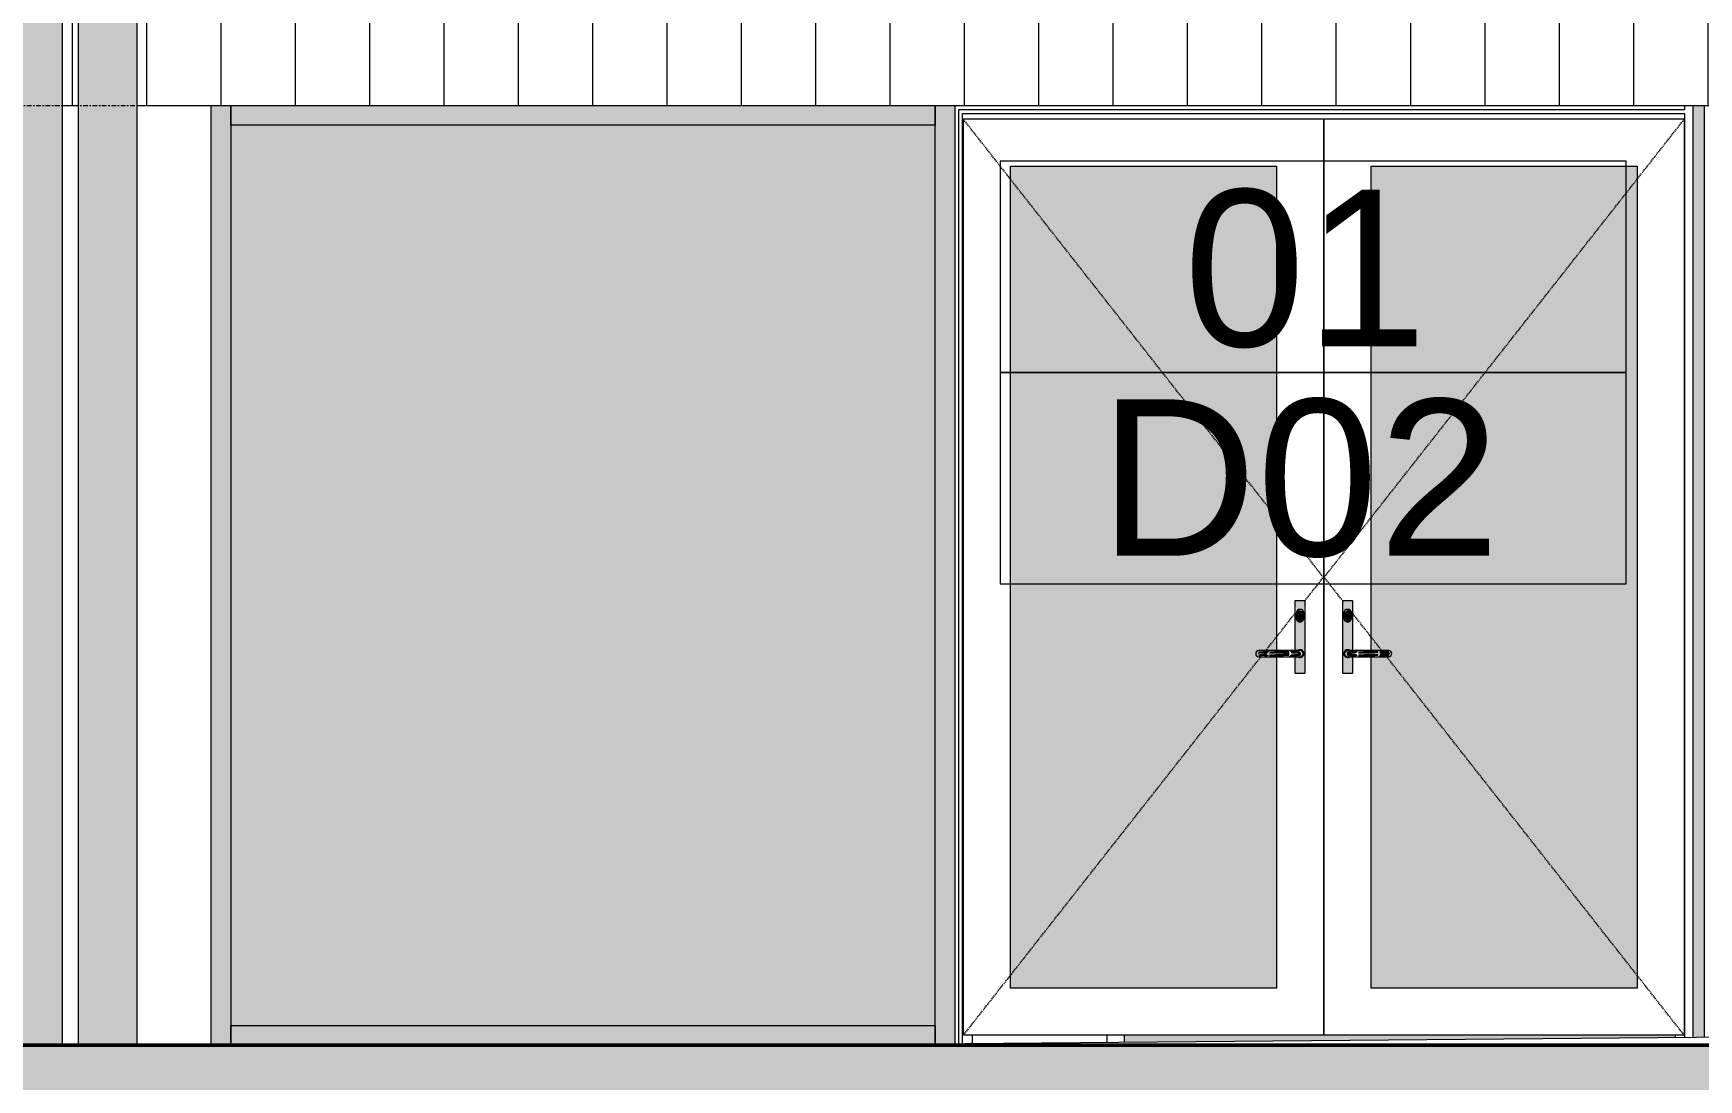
# Model space of a CAD drawing. Header units: millimetres. Extents: x -2361666 to -2009843, y -375 to 29863.
# Drawn here: x -2332914 to -2328658, y 5111 to 7785 of the extents above; entities that cross this region are included whole.
import ezdxf

# ---------------------------------------------------------------- set-up
doc = ezdxf.new("R2010")
doc.units = ezdxf.units.MM
doc.linetypes.add('AEC_Center', pattern=[24, 12, -4, 4, -4])
doc.linetypes.add('Dash Small', pattern=[9, 3, -1.5, 3, -1.5])
for name, color, linetype, lineweight in [('A-DETL', 90, 'Continuous', 50), ('A-DETL-GENF', 92, 'Continuous', 5), ('A-DOOR', 31, 'Continuous', 5), ('A-DOOR-FRAM', 31, 'Continuous', 5), ('A-DOOR-GLAZ', 31, 'Continuous', 5), ('A-DOOR-IDEN', 31, 'Continuous', 5), ('A-FLOR', 192, 'Continuous', 5), ('A-FLOR-LEVL', 51, 'Continuous', 5), ('A-GLAZ-CURT', 52, 'Continuous', 5), ('A-GLAZ-CWMG', 51, 'Continuous', 5), ('A-WALL', 113, 'Continuous', 5), ('A-WALL-PATT', 111, 'Continuous', 5), ('P-SANR-FIXT', 6, 'Continuous', 5)]:
    doc.layers.add(name, color=color, linetype=linetype, lineweight=lineweight)
doc.styles.add('Arial_2', font='arial.ttf', dxfattribs={"height": 400})

# ---------------------------------------------------------------- blocks, each defined once
blk = doc.blocks.new('Downpipe - L Spreader - Default-1309613-SOUTH EAST - PART B')
at = {"layer": 'P-SANR-FIXT'}
for points in [[(-2332723.5, 9546.9), (-2332704.1, 9549.1), (-2332686, 9555.3), (-2332670.5, 9565.4), (-2332658.6, 9578.4), (-2332651.1, 9593.6), (-2332648.5, 9609.9), (-2332648.7, 9634.3), (-2332653.9, 9634.7), (-2332653.9, 9905.1), (-2332793.2, 9907.5), (-2332795.2, 9636.8), (-2332798.5, 9636.9), (-2332798.4, 9609.2), (-2332796, 9593.6), (-2332788.5, 9578.4), (-2332776.6, 9565.4), (-2332753.2, 9552.6), (-2332742.9, 9549.1)], [(-2332723.5, 9203.1), (-2332704.1, 9205.2), (-2332686, 9211.5), (-2332670.5, 9221.5), (-2332658.6, 9234.5), (-2332651.1, 9249.7), (-2332648.5, 9266), (-2332649, 9606.7), (-2332651.1, 9593.6), (-2332658.6, 9578.4), (-2332670.5, 9565.4), (-2332693.9, 9552.6), (-2332704.1, 9549.1), (-2332723.5, 9546.9), (-2332742.9, 9549.1), (-2332761, 9555.3), (-2332776.6, 9565.4), (-2332788.5, 9578.4), (-2332796, 9593.6), (-2332798.5, 9598.7), (-2332798.5, 9266), (-2332796, 9249.7), (-2332788.5, 9234.5), (-2332776.6, 9221.5), (-2332756.3, 9209.9), (-2332742.9, 9205.2)], [(-2332686, 5200), (-2332648.5, 5200), (-2332648.5, 9266), (-2332651.1, 9249.7), (-2332658.6, 9234.5), (-2332670.5, 9221.5), (-2332686, 9211.5), (-2332704.1, 9205.2), (-2332723.5, 9203.1), (-2332742.9, 9205.2), (-2332761, 9211.5), (-2332776.6, 9221.5), (-2332788.5, 9234.5), (-2332796, 9249.7), (-2332798.5, 9252.6), (-2332798.5, 5200), (-2332704.1, 5200)]]:
    blk.add_hatch(color=256, dxfattribs=at).paths.add_polyline_path(points)
for p, q in [((-2332798.5, 9908.2), (-2332798.5, 9609.9)), ((-2332648.5, 9609.9), (-2332648.5, 9905.6)), ((-2332798.5, 9609.9), (-2332798.5, 9266)), ((-2332648.5, 9266), (-2332648.5, 9609.9)), ((-2332798.5, 9266), (-2332798.5, 5200)), ((-2332648.5, 5200), (-2332648.5, 9266))]:
    blk.add_line(p, q, dxfattribs=at)
for points in [[(-2332648.5, 9609.9), (-2332648.5, 9607.1), (-2332648.9, 9601.6), (-2332650.9, 9593.5), (-2332654, 9585.7), (-2332657.7, 9579.5), (-2332661.1, 9574.9), (-2332664.9, 9570.4), (-2332670.3, 9565.2), (-2332677.7, 9559.8), (-2332685.9, 9555.2), (-2332694.7, 9551.5), (-2332707.2, 9548), (-2332723.5, 9546.2), (-2332743.2, 9548.4), (-2332758.4, 9553.7), (-2332769.3, 9559.8), (-2332776.7, 9565.2), (-2332782.1, 9570.4), (-2332785.9, 9574.9), (-2332789.4, 9579.5), (-2332793, 9585.7), (-2332796.2, 9593.5), (-2332798.1, 9601.6), (-2332798.5, 9607.1), (-2332798.5, 9609.9)], [(-2332648.5, 9266), (-2332648.5, 9263.2), (-2332648.9, 9257.7), (-2332650.9, 9249.7), (-2332654, 9241.9), (-2332657.7, 9235.7), (-2332661.1, 9231.1), (-2332664.9, 9226.6), (-2332670.3, 9221.4), (-2332677.7, 9216), (-2332685.9, 9211.4), (-2332694.7, 9207.7), (-2332707.2, 9204.2), (-2332723.5, 9202.4), (-2332743.2, 9204.5), (-2332758.4, 9209.8), (-2332769.3, 9216), (-2332776.7, 9221.4), (-2332782.1, 9226.6), (-2332785.9, 9231.1), (-2332789.4, 9235.7), (-2332793, 9241.9), (-2332796.2, 9249.7), (-2332798.1, 9257.7), (-2332798.5, 9263.2), (-2332798.5, 9266)]]:
    blk.add_open_spline(points, degree=3, knots=[0, 0, 0, 0, 0.041667, 0.083333, 0.125, 0.166667, 0.1875, 0.208333, 0.25, 0.291667, 0.333333, 0.375, 0.416667, 0.5, 0.583333, 0.666667, 0.708333, 0.75, 0.791667, 0.8125, 0.833333, 0.875, 0.916667, 0.958333, 1, 1, 1, 1], dxfattribs=at)
blk = doc.blocks.new('Door-Roller-Standard - D07_3000x3000x20-Flat-Standard Motor-Anodised Clear-1413415-SOUTH EAST - PART B')
at = {"layer": 'A-DOOR-FRAM'}
for p, q in [((-2330169.4, 5207.3), (-2330169.4, 5225)), ((-2330169, 5207.3), (-2330169, 5225)), ((-2330125.3, 5207.7), (-2330125.3, 5225))]:
    blk.add_line(p, q, dxfattribs=at)
blk = doc.blocks.new('X_Door-Panel-Hinge-Standard - Standard-V12-SOUTH EAST - PART B')
at = {"layer": 'A-DOOR-GLAZ'}
h = blk.add_hatch(color=256, dxfattribs=at)
h.paths.add_polyline_path([(-2329476.6, 6206.9), (-2329474.8, 6195.3), (-2329470.9, 6200), (-2329475.5, 6205.7)])
h.paths.add_polyline_path([(-2328814.6, 5345), (-2328814.6, 7445), (-2329494.6, 7445), (-2329494.6, 6207.7), (-2329449.8, 6206.8), (-2329446.3, 6200), (-2329452.1, 6192.8), (-2329459.1, 6193.9), (-2329470.9, 6192.9), (-2329494.6, 6192.3), (-2329494.6, 5345), (-2329357.6, 5345)])
at = {"layer": 'A-DOOR', "linetype": 'Dash Small'}
for p, q in [((-2329614.6, 6395), (-2328694.6, 7565)), ((-2329567, 6334.5), (-2329614.6, 6395)), ((-2329466.5, 6206.6), (-2329541.6, 6302.2)), ((-2328694.6, 5225), (-2329456.2, 6193.6))]:
    blk.add_line(p, q, dxfattribs=at)
at = {"layer": 'A-DOOR'}
for p, q in [((-2329614.6, 5225), (-2329614.6, 7565)), ((-2328694.6, 7565), (-2329614.6, 7565)), ((-2328694.6, 7565), (-2328694.6, 5225)), ((-2329494.6, 7445), (-2328814.6, 7445)), ((-2329494.6, 6207.7), (-2329494.6, 7445)), ((-2328814.6, 7445), (-2328814.6, 5345)), ((-2329494.6, 5345), (-2329494.6, 6192.6)), ((-2328814.6, 5345), (-2329494.6, 5345)), ((-2328694.6, 5225), (-2329614.6, 5225))]:
    blk.add_line(p, q, dxfattribs=at)
blk = doc.blocks.new('X_Door-Panel-Hinge-Standard - Standard-1909127-SOUTH EAST - PART B')
at = {"layer": 'A-DOOR-GLAZ'}
h = blk.add_hatch(color=256, dxfattribs=at)
h.paths.add_polyline_path([(-2348800.6, 6193.1), (-2348801.7, 6205.6), (-2348806.3, 6200), (-2348801.6, 6194.3)])
h.paths.add_polyline_path([(-2349046.5, 5345), (-2348782.6, 5345), (-2348782.6, 6192.3), (-2348827.4, 6193.2), (-2348830.9, 6200), (-2348826.8, 6207.9), (-2348818.1, 6206.1), (-2348806.3, 6207.1), (-2348782.6, 6207.7), (-2348782.6, 7445), (-2349462.6, 7445), (-2349462.6, 5345)])
at = {"layer": 'A-DOOR', "linetype": 'Dash Small'}
for p, q in [((-2348662.6, 6395), (-2349582.6, 7565)), ((-2348710.1, 6334.5), (-2348662.6, 6395)), ((-2348810.7, 6206.6), (-2348735.6, 6302.2)), ((-2349582.6, 5225), (-2348821, 6193.6))]:
    blk.add_line(p, q, dxfattribs=at)
at = {"layer": 'A-DOOR'}
for p, q in [((-2349582.6, 5225), (-2349582.6, 7565)), ((-2348662.6, 7565), (-2349582.6, 7565)), ((-2348662.6, 7565), (-2348662.6, 5225)), ((-2349462.6, 5345), (-2349462.6, 7445)), ((-2349462.6, 7445), (-2348782.6, 7445)), ((-2348782.6, 7445), (-2348782.6, 6207.7)), ((-2348782.6, 6192.6), (-2348782.6, 5345)), ((-2348782.6, 5345), (-2349462.6, 5345)), ((-2348662.6, 5225), (-2349582.6, 5225))]:
    blk.add_line(p, q, dxfattribs=at)
blk = doc.blocks.new('X_Door-Frame-Wood - Standard-2885437-SOUTH EAST - PART B')
at = {"layer": 'A-DOOR-FRAM'}
for p, q in [((-2330558.6, 7600), (-2330558.6, 5204)), ((-2330538.6, 5204.2), (-2330538.6, 7580)), ((-2330538.6, 7580), (-2328692.6, 7580)), ((-2328692.6, 5220), (-2328692.6, 7580)), ((-2328672.6, 7600), (-2328672.6, 5220.2)), ((-2330513.6, 5204.4), (-2330513.6, 5225)), ((-2328717.6, 5225), (-2328717.6, 5219.8))]:
    blk.add_line(p, q, dxfattribs=at)
blk = doc.blocks.new('X_Door-Handle-Lockwood 4800 Series Lever - Standard-V13-SOUTH EAST - PART B')
at = {"layer": 'A-DOOR'}
h = blk.add_hatch(color=256, dxfattribs=at)
h.paths.add_polyline_path([(-2329681.6, 6150), (-2329663.6, 6151), (-2329665.9, 6310.1), (-2329669.5, 6283.9), (-2329676.6, 6281), (-2329683.7, 6283.9), (-2329686.6, 6291), (-2329688.6, 6323.7), (-2329689.6, 6334), (-2329689.6, 6207.5), (-2329681.6, 6208.7), (-2329674, 6209.7), (-2329667.9, 6205), (-2329666.9, 6197.4), (-2329671.6, 6191.3), (-2329679.2, 6190.3), (-2329689.6, 6192.5), (-2329688.6, 6150), (-2329683.7, 6150)])
h.paths.add_polyline_path([(-2329666.9, 6305.6), (-2329664.6, 6335), (-2329689.6, 6334), (-2329684.5, 6309), (-2329679.2, 6312.7), (-2329671.6, 6311.7), (-2329667.9, 6308)])
for points in [[(-2329676.6, 6281), (-2329670.7, 6283.9), (-2329666.6, 6291), (-2329667.9, 6308), (-2329680.5, 6311.7), (-2329686.2, 6305.6), (-2329686.2, 6288.4), (-2329679.2, 6281.7), (-2329677.9, 6281.3)], [(-2329760.3, 6200), (-2329754.6, 6206.9), (-2329782, 6205.7), (-2329784.9, 6200), (-2329762.5, 6200)], [(-2329780.8, 6192.1), (-2329772.1, 6193.9), (-2329762.5, 6192.8), (-2329755.6, 6194.3), (-2329762.8, 6200), (-2329783.8, 6197.9), (-2329781, 6192.4)], [(-2329703.6, 6200), (-2329703.6, 6207.7), (-2329754.6, 6205.7), (-2329754.6, 6200), (-2329709.2, 6200)], [(-2329736.6, 6192.3), (-2329703.6, 6194.3), (-2329703.6, 6200), (-2329754.6, 6197.9), (-2329754.6, 6192.3)], [(-2329693.2, 6192.1), (-2329674, 6194.7), (-2329674, 6200), (-2329699.6, 6197.9), (-2329703.6, 6193.1), (-2329697.3, 6192.5)], [(-2329686.6, 6200), (-2329673.3, 6200), (-2329676.4, 6206), (-2329697.3, 6207.5), (-2329702.5, 6205.7), (-2329697.3, 6200), (-2329689.6, 6200)]]:
    blk.add_hatch(color=256, dxfattribs=at).paths.add_polyline_path(points)
for p, q in [((-2329689.6, 6334), (-2329689.6, 6207.5)), ((-2329664.6, 6335), (-2329688.6, 6335)), ((-2329686.6, 6303), (-2329686.6, 6291)), ((-2329666.6, 6291), (-2329666.6, 6303)), ((-2329663.6, 6151), (-2329663.6, 6334)), ((-2329703.6, 6208), (-2329754.6, 6208)), ((-2329754.6, 6192), (-2329703.6, 6192)), ((-2329689.6, 6192.5), (-2329689.6, 6151)), ((-2329688.6, 6150), (-2329664.6, 6150))]:
    blk.add_line(p, q, dxfattribs=at)
at = {"layer": 'A-DOOR', "flags": 128}
for points in [[(-2329754.6, 6208), (-2329755.7, 6208), (-2329756.7, 6208), (-2329757.8, 6208), (-2329758.9, 6208), (-2329759.9, 6208), (-2329761, 6208), (-2329762, 6208), (-2329763.1, 6208), (-2329764.1, 6208), (-2329765.1, 6208), (-2329766.1, 6208), (-2329767, 6208), (-2329768, 6208), (-2329768.9, 6208), (-2329769.8, 6208), (-2329770.7, 6208), (-2329771.6, 6208), (-2329772.4, 6208), (-2329773.2, 6208), (-2329773.9, 6208), (-2329774.7, 6208), (-2329775.4, 6208), (-2329776.1, 6208), (-2329776.7, 6208), (-2329777.3, 6208), (-2329777.9, 6208), (-2329778.4, 6208), (-2329778.9, 6208), (-2329779.3, 6208), (-2329779.7, 6208), (-2329780.1, 6208), (-2329780.4, 6208), (-2329780.7, 6208), (-2329781, 6208), (-2329781.2, 6208), (-2329781.4, 6208), (-2329781.5, 6208), (-2329781.5, 6208), (-2329781.6, 6208)], [(-2329781.6, 6192), (-2329781.6, 6192), (-2329781.5, 6192), (-2329781.4, 6192), (-2329781.2, 6192), (-2329781, 6192), (-2329780.8, 6192), (-2329780.5, 6192), (-2329780.2, 6192), (-2329779.9, 6192), (-2329779.4, 6192), (-2329779, 6192), (-2329778.5, 6192), (-2329778, 6192), (-2329777.5, 6192), (-2329776.9, 6192), (-2329776.2, 6192), (-2329775.6, 6192), (-2329774.9, 6192), (-2329774.2, 6192), (-2329773.4, 6192), (-2329772.6, 6192), (-2329771.8, 6192), (-2329770.9, 6192), (-2329770.1, 6192), (-2329769.2, 6192), (-2329768.2, 6192), (-2329767.3, 6192), (-2329766.3, 6192), (-2329765.4, 6192), (-2329764.4, 6192), (-2329763.4, 6192), (-2329762.3, 6192), (-2329761.3, 6192), (-2329760.2, 6192), (-2329759.2, 6192), (-2329758.1, 6192), (-2329757, 6192), (-2329756, 6192), (-2329754.9, 6192), (-2329754.6, 6192)], [(-2329676.6, 6208), (-2329676.6, 6208), (-2329676.7, 6208), (-2329676.8, 6208), (-2329676.9, 6208), (-2329677.1, 6208), (-2329677.4, 6208), (-2329677.6, 6208), (-2329678, 6208), (-2329678.3, 6208), (-2329678.7, 6208), (-2329679.2, 6208), (-2329679.6, 6208), (-2329680.2, 6208), (-2329680.7, 6208), (-2329681.3, 6208), (-2329681.9, 6208), (-2329682.6, 6208), (-2329683.3, 6208), (-2329684, 6208), (-2329684.8, 6208), (-2329685.6, 6208), (-2329686.4, 6208), (-2329687.2, 6208), (-2329688.1, 6208), (-2329689, 6208), (-2329689.9, 6208), (-2329690.9, 6208), (-2329691.8, 6208), (-2329692.8, 6208), (-2329693.8, 6208), (-2329694.8, 6208), (-2329695.8, 6208), (-2329696.9, 6208), (-2329697.9, 6208), (-2329699, 6208), (-2329700.1, 6208), (-2329701.1, 6208), (-2329702.2, 6208), (-2329703.3, 6208), (-2329703.6, 6208)], [(-2329703.6, 6192), (-2329702.5, 6192), (-2329701.4, 6192), (-2329700.3, 6192), (-2329699.3, 6192), (-2329698.2, 6192), (-2329697.2, 6192), (-2329696.1, 6192), (-2329695.1, 6192), (-2329694.1, 6192), (-2329693.1, 6192), (-2329692.1, 6192), (-2329691.1, 6192), (-2329690.2, 6192), (-2329689.2, 6192), (-2329688.3, 6192), (-2329687.5, 6192), (-2329686.6, 6192), (-2329685.8, 6192), (-2329685, 6192), (-2329684.2, 6192), (-2329683.5, 6192), (-2329682.8, 6192), (-2329682.1, 6192), (-2329681.5, 6192), (-2329680.9, 6192), (-2329680.3, 6192), (-2329679.8, 6192), (-2329679.3, 6192), (-2329678.8, 6192), (-2329678.4, 6192), (-2329678, 6192), (-2329677.7, 6192), (-2329677.4, 6192), (-2329677.2, 6192), (-2329677, 6192), (-2329676.8, 6192), (-2329676.7, 6192), (-2329676.6, 6192), (-2329676.6, 6192)]]:
    blk.add_lwpolyline(points, dxfattribs=at)
at = {"layer": 'A-DOOR'}
for centre, radius, start, end in [((-2329688.6, 6334), 1, 90, 180), ((-2329676.6, 6303), 10, 360, 180), ((-2329676.6, 6303), 10, 0, 120), ((-2329676.6, 6303), 10, 0, 15), ((-2329676.6, 6303), 10, 0, 15), ((-2329664.6, 6334), 1, 0, 90), ((-2329676.6, 6291), 10, 180, 0), ((-2329676.6, 6291), 10, 195, 210), ((-2329676.6, 6291), 10, 240, 300), ((-2329676.6, 6291), 10, 315, 0), ((-2329781.6, 6200), 8, 90, 270), ((-2329781.6, 6200), 8, 90, 180), ((-2329781.6, 6200), 8, 180, 270), ((-2329676.6, 6200), 10, 0, 135), ((-2329676.6, 6200), 10, 225, 0), ((-2329676.6, 6200), 8, 0, 120), ((-2329676.6, 6200), 8, 240, 0), ((-2329676.6, 6200), 8, 270, 90), ((-2329688.6, 6151), 1, 180, 270), ((-2329664.6, 6151), 1, 270, 0)]:
    blk.add_arc(centre, radius, start, end, dxfattribs=at)
blk = doc.blocks.new('X_Door-Handle-Lockwood 4800 Series Lever - Standard-V14-SOUTH EAST - PART B')
at = {"layer": 'A-DOOR'}
h = blk.add_hatch(color=256, dxfattribs=at)
h.paths.add_polyline_path([(-2329549.6, 6150), (-2329541.6, 6151), (-2329541.6, 6192.5), (-2329549.6, 6191.3), (-2329557.2, 6190.3), (-2329563.2, 6195), (-2329564.2, 6202.6), (-2329559.6, 6208.7), (-2329552, 6209.7), (-2329541.6, 6207.5), (-2329543.9, 6310.1), (-2329547.5, 6283.9), (-2329554.6, 6281), (-2329561.7, 6283.9), (-2329564.6, 6291), (-2329566.6, 6323.7), (-2329567.6, 6334), (-2329566.6, 6150), (-2329552, 6150)])
h.paths.add_polyline_path([(-2329564.2, 6305.6), (-2329559.6, 6311.7), (-2329552, 6312.7), (-2329545.9, 6308), (-2329544.4, 6310.1), (-2329542.6, 6335), (-2329567.6, 6334), (-2329564.5, 6308)])
for points in [[(-2329554.6, 6281), (-2329547.5, 6285), (-2329544.6, 6291), (-2329546.7, 6308.6), (-2329554.4, 6311.7), (-2329563.9, 6305.6), (-2329564.6, 6303), (-2329563.2, 6288.7), (-2329557.2, 6281.7), (-2329555.9, 6281.3)], [(-2329538, 6192.1), (-2329528.7, 6194.4), (-2329533.9, 6200), (-2329557.9, 6200), (-2329555.2, 6194), (-2329539, 6192.2)], [(-2329544.6, 6200), (-2329531.6, 6202.1), (-2329527.6, 6206.9), (-2329549, 6206.7), (-2329557.2, 6205.3), (-2329557.2, 6200), (-2329544.9, 6200)], [(-2329494.6, 6200), (-2329476.6, 6202.1), (-2329476.6, 6207.7), (-2329527.6, 6205.7), (-2329527.6, 6200)], [(-2329494.6, 6192.3), (-2329476.6, 6194.3), (-2329476.6, 6200), (-2329527.6, 6197.9), (-2329527.6, 6192.3)], [(-2329470.9, 6200), (-2329446.3, 6200), (-2329450.4, 6207.9), (-2329459.1, 6206.1), (-2329468.6, 6207.2), (-2329474.8, 6204.7)], [(-2329450.4, 6192.1), (-2329446.3, 6200), (-2329470.9, 6200), (-2329474.8, 6193), (-2329452.1, 6192.8)]]:
    blk.add_hatch(color=256, dxfattribs=at).paths.add_polyline_path(points)
for p, q in [((-2329567.6, 6334), (-2329567.6, 6151)), ((-2329542.6, 6335), (-2329566.6, 6335)), ((-2329564.6, 6303), (-2329564.6, 6291)), ((-2329544.6, 6291), (-2329544.6, 6303)), ((-2329541.6, 6207.5), (-2329541.6, 6334)), ((-2329541.6, 6151), (-2329541.6, 6192.5)), ((-2329476.6, 6208), (-2329527.6, 6208)), ((-2329527.6, 6192), (-2329476.6, 6192)), ((-2329566.6, 6150), (-2329542.6, 6150))]:
    blk.add_line(p, q, dxfattribs=at)
at = {"layer": 'A-DOOR', "flags": 128}
for points in [[(-2329527.6, 6208), (-2329528.7, 6208), (-2329529.7, 6208), (-2329530.8, 6208), (-2329531.9, 6208), (-2329532.9, 6208), (-2329534, 6208), (-2329535, 6208), (-2329536.1, 6208), (-2329537.1, 6208), (-2329538.1, 6208), (-2329539.1, 6208), (-2329540, 6208), (-2329541, 6208), (-2329541.9, 6208), (-2329542.8, 6208), (-2329543.7, 6208), (-2329544.6, 6208), (-2329545.4, 6208), (-2329546.2, 6208), (-2329546.9, 6208), (-2329547.7, 6208), (-2329548.4, 6208), (-2329549.1, 6208), (-2329549.7, 6208), (-2329550.3, 6208), (-2329550.9, 6208), (-2329551.4, 6208), (-2329551.9, 6208), (-2329552.3, 6208), (-2329552.7, 6208), (-2329553.1, 6208), (-2329553.4, 6208), (-2329553.7, 6208), (-2329554, 6208), (-2329554.2, 6208), (-2329554.4, 6208), (-2329554.5, 6208), (-2329554.5, 6208), (-2329554.6, 6208)], [(-2329554.6, 6192), (-2329554.6, 6192), (-2329554.5, 6192), (-2329554.4, 6192), (-2329554.2, 6192), (-2329554, 6192), (-2329553.8, 6192), (-2329553.5, 6192), (-2329553.2, 6192), (-2329552.9, 6192), (-2329552.4, 6192), (-2329552, 6192), (-2329551.5, 6192), (-2329551, 6192), (-2329550.5, 6192), (-2329549.9, 6192), (-2329549.2, 6192), (-2329548.6, 6192), (-2329547.9, 6192), (-2329547.2, 6192), (-2329546.4, 6192), (-2329545.6, 6192), (-2329544.8, 6192), (-2329543.9, 6192), (-2329543.1, 6192), (-2329542.2, 6192), (-2329541.2, 6192), (-2329540.3, 6192), (-2329539.3, 6192), (-2329538.4, 6192), (-2329537.4, 6192), (-2329536.4, 6192), (-2329535.3, 6192), (-2329534.3, 6192), (-2329533.2, 6192), (-2329532.2, 6192), (-2329531.1, 6192), (-2329530, 6192), (-2329529, 6192), (-2329527.9, 6192), (-2329527.6, 6192)], [(-2329449.6, 6208), (-2329449.6, 6208), (-2329449.7, 6208), (-2329449.8, 6208), (-2329449.9, 6208), (-2329450.1, 6208), (-2329450.4, 6208), (-2329450.6, 6208), (-2329451, 6208), (-2329451.3, 6208), (-2329451.7, 6208), (-2329452.2, 6208), (-2329452.6, 6208), (-2329453.2, 6208), (-2329453.7, 6208), (-2329454.3, 6208), (-2329454.9, 6208), (-2329455.6, 6208), (-2329456.3, 6208), (-2329457, 6208), (-2329457.8, 6208), (-2329458.6, 6208), (-2329459.4, 6208), (-2329460.2, 6208), (-2329461.1, 6208), (-2329462, 6208), (-2329462.9, 6208), (-2329463.9, 6208), (-2329464.8, 6208), (-2329465.8, 6208), (-2329466.8, 6208), (-2329467.8, 6208), (-2329468.8, 6208), (-2329469.9, 6208), (-2329470.9, 6208), (-2329472, 6208), (-2329473.1, 6208), (-2329474.1, 6208), (-2329475.2, 6208), (-2329476.3, 6208), (-2329476.6, 6208)], [(-2329476.6, 6192), (-2329475.5, 6192), (-2329474.4, 6192), (-2329473.3, 6192), (-2329472.3, 6192), (-2329471.2, 6192), (-2329470.2, 6192), (-2329469.1, 6192), (-2329468.1, 6192), (-2329467.1, 6192), (-2329466.1, 6192), (-2329465.1, 6192), (-2329464.1, 6192), (-2329463.2, 6192), (-2329462.2, 6192), (-2329461.3, 6192), (-2329460.5, 6192), (-2329459.6, 6192), (-2329458.8, 6192), (-2329458, 6192), (-2329457.2, 6192), (-2329456.5, 6192), (-2329455.8, 6192), (-2329455.1, 6192), (-2329454.5, 6192), (-2329453.9, 6192), (-2329453.3, 6192), (-2329452.8, 6192), (-2329452.3, 6192), (-2329451.8, 6192), (-2329451.4, 6192), (-2329451, 6192), (-2329450.7, 6192), (-2329450.4, 6192), (-2329450.2, 6192), (-2329450, 6192), (-2329449.8, 6192), (-2329449.7, 6192), (-2329449.6, 6192), (-2329449.6, 6192)]]:
    blk.add_lwpolyline(points, dxfattribs=at)
at = {"layer": 'A-DOOR'}
for centre, radius, start, end in [((-2329566.6, 6334), 1, 90, 180), ((-2329554.6, 6303), 10, 0, 180), ((-2329554.6, 6303), 10, 60, 180), ((-2329554.6, 6303), 10, 165, 180), ((-2329554.6, 6303), 10, 165, 180), ((-2329554.6, 6303), 10, 0, 30), ((-2329554.6, 6303), 10, 0, 15), ((-2329554.6, 6303), 10, 0, 15), ((-2329542.6, 6334), 1, 0, 90), ((-2329554.6, 6291), 10, 180, 0), ((-2329554.6, 6291), 10, 180, 225), ((-2329554.6, 6291), 10, 240, 300), ((-2329554.6, 6291), 10, 330, 345), ((-2329554.6, 6200), 10, 45, 180), ((-2329554.6, 6200), 10, 180, 315), ((-2329554.6, 6200), 8, 90, 270), ((-2329554.6, 6200), 8, 60, 180), ((-2329554.6, 6200), 8, 180, 300), ((-2329449.6, 6200), 8, 270, 90), ((-2329449.6, 6200), 8, 0, 90), ((-2329449.6, 6200), 8, 270, 0), ((-2329566.6, 6151), 1, 180, 270), ((-2329542.6, 6151), 1, 270, 0)]:
    blk.add_arc(centre, radius, start, end, dxfattribs=at)
blk = doc.blocks.new('System Panel - Glazed-1459856-SOUTH EAST - PART B')
at = {"layer": 'A-GLAZ-CURT'}
blk.add_hatch(color=256, dxfattribs=at).paths.add_polyline_path([(-2331232.7, 5250), (-2330608.6, 5250), (-2330608.6, 7550), (-2332408.6, 7550), (-2332408.6, 5250), (-2331349.9, 5250)])
blk = doc.blocks.new('Rectangular Mullion - 50x100mm-1459854-SOUTH EAST - PART B')
at = {"layer": 'A-GLAZ-CWMG'}
blk.add_hatch(color=256, dxfattribs=at).paths.add_polyline_path([(-2330763.9, 7550), (-2330608.6, 7550), (-2330608.6, 7600), (-2332408.6, 7600), (-2332408.6, 7550), (-2330995.5, 7550)])
for p, q in [((-2332408.6, 7550), (-2332408.6, 7600)), ((-2330608.6, 7600), (-2330608.6, 7550)), ((-2330608.6, 7550), (-2332408.6, 7550))]:
    blk.add_line(p, q, dxfattribs=at)
blk = doc.blocks.new('Rectangular Mullion - 50x100mm-1459855-SOUTH EAST - PART B')
at = {"layer": 'A-GLAZ-CWMG'}
blk.add_hatch(color=256, dxfattribs=at).paths.add_polyline_path([(-2332408.6, 5200), (-2330763.9, 5202.2), (-2330608.6, 5203.6), (-2330608.6, 5250), (-2332408.6, 5250), (-2332408.6, 5202)])
for p, q in [((-2332408.6, 5200), (-2332408.6, 5250)), ((-2332408.6, 5250), (-2330608.6, 5250)), ((-2330608.6, 5250), (-2330608.6, 5203.6))]:
    blk.add_line(p, q, dxfattribs=at)
blk = doc.blocks.new('Rectangular Mullion - 50x100mm-1447016-SOUTH EAST - PART B')
at = {"layer": 'A-GLAZ-CWMG'}
blk.add_hatch(color=256, dxfattribs=at).paths.add_polyline_path([(-2332408.6, 5200), (-2332408.6, 7600), (-2332458.6, 7600), (-2332458.6, 5200)])
blk.add_line((-2332408.6, 7600), (-2332408.6, 5200), dxfattribs=at)
blk = doc.blocks.new('Rectangular Mullion - 50x100mm-V15-SOUTH EAST - PART B')
at = {"layer": 'A-GLAZ-CWMG'}
blk.add_hatch(color=256, dxfattribs=at).paths.add_polyline_path([(-2330608.6, 5203.6), (-2330558.6, 5204), (-2330558.6, 7600), (-2330608.6, 7600), (-2330608.6, 5250)])
blk.add_line((-2330608.6, 5203.6), (-2330608.6, 7600), dxfattribs=at)
blk = doc.blocks.new('Rectangular Mullion - 50x100mm-V22-SOUTH EAST - PART B')
at = {"layer": 'A-GLAZ-CWMG'}
blk.add_hatch(color=256, dxfattribs=at).paths.add_polyline_path([(-2328672.6, 5220.2), (-2328642.6, 5220.4), (-2328642.6, 7600), (-2328672.6, 7600), (-2328672.6, 5250)])
blk.add_line((-2328642.6, 5220.4), (-2328642.6, 7600), dxfattribs=at)
blk = doc.blocks.new('Downpipe - L Spreader - Default-V27-SOUTH EAST - PART B')
at = {"layer": 'P-SANR-FIXT'}
for points in [[(-2332913.5, 9546.9), (-2332894.1, 9549.1), (-2332873.4, 9557), (-2332860.5, 9565.4), (-2332848.6, 9578.4), (-2332841.1, 9593.6), (-2332838.5, 9609.9), (-2332838.7, 9637.6), (-2332843.9, 9638), (-2332843.9, 9908.4), (-2332983.2, 9910.8), (-2332985.1, 9640.1), (-2332988.5, 9640.2), (-2332988.5, 9609.9), (-2332986, 9593.6), (-2332978.5, 9578.4), (-2332966.6, 9565.4), (-2332943.2, 9552.6), (-2332932.9, 9549.1)], [(-2332913.5, 9203.1), (-2332894.1, 9205.2), (-2332873.4, 9213.2), (-2332860.5, 9221.5), (-2332848.6, 9234.5), (-2332841.1, 9249.7), (-2332838.5, 9266), (-2332839.2, 9605.7), (-2332841.1, 9593.6), (-2332848.6, 9578.4), (-2332860.5, 9565.4), (-2332883.9, 9552.6), (-2332894.1, 9549.1), (-2332913.5, 9546.9), (-2332932.9, 9549.1), (-2332951, 9555.3), (-2332966.6, 9565.4), (-2332978.5, 9578.4), (-2332986, 9593.6), (-2332988.5, 9598.7), (-2332988.5, 9266), (-2332986, 9249.7), (-2332978.5, 9234.5), (-2332966.6, 9221.5), (-2332951, 9211.5), (-2332932.9, 9205.2)], [(-2332932.9, 5200), (-2332838.5, 5200), (-2332838.5, 9266), (-2332841.1, 9249.7), (-2332848.6, 9234.5), (-2332860.5, 9221.5), (-2332876, 9211.5), (-2332894.1, 9205.2), (-2332913.5, 9203.1), (-2332932.9, 9205.2), (-2332951, 9211.5), (-2332966.6, 9221.5), (-2332978.5, 9234.5), (-2332986, 9249.7), (-2332988.5, 9252.6), (-2332988.5, 5200), (-2332951, 5200)]]:
    blk.add_hatch(color=256, dxfattribs=at).paths.add_polyline_path(points)
for p, q in [((-2332988.5, 9911.6), (-2332988.5, 9609.9)), ((-2332838.5, 9609.9), (-2332838.5, 9908.9)), ((-2332988.5, 9609.9), (-2332988.5, 9266)), ((-2332838.5, 9266), (-2332838.5, 9609.9)), ((-2332988.5, 9266), (-2332988.5, 5200)), ((-2332838.5, 5200), (-2332838.5, 9266))]:
    blk.add_line(p, q, dxfattribs=at)
for points in [[(-2332838.5, 9609.9), (-2332838.5, 9607.1), (-2332838.9, 9601.6), (-2332840.9, 9593.5), (-2332844, 9585.7), (-2332847.7, 9579.5), (-2332851.1, 9574.9), (-2332854.9, 9570.4), (-2332860.3, 9565.2), (-2332867.7, 9559.8), (-2332875.9, 9555.2), (-2332884.7, 9551.5), (-2332897.2, 9548), (-2332913.5, 9546.2), (-2332933.2, 9548.4), (-2332948.4, 9553.7), (-2332959.3, 9559.8), (-2332966.7, 9565.2), (-2332972.1, 9570.4), (-2332975.9, 9574.9), (-2332979.4, 9579.5), (-2332983, 9585.7), (-2332986.2, 9593.5), (-2332988.1, 9601.6), (-2332988.5, 9607.1), (-2332988.5, 9609.9)], [(-2332838.5, 9266), (-2332838.5, 9263.2), (-2332838.9, 9257.7), (-2332840.9, 9249.7), (-2332844, 9241.9), (-2332847.7, 9235.7), (-2332851.1, 9231.1), (-2332854.9, 9226.6), (-2332860.3, 9221.4), (-2332867.7, 9216), (-2332875.9, 9211.4), (-2332884.7, 9207.7), (-2332897.2, 9204.2), (-2332913.5, 9202.4), (-2332933.2, 9204.5), (-2332948.4, 9209.8), (-2332959.3, 9216), (-2332966.7, 9221.4), (-2332972.1, 9226.6), (-2332975.9, 9231.1), (-2332979.4, 9235.7), (-2332983, 9241.9), (-2332986.2, 9249.7), (-2332988.1, 9257.7), (-2332988.5, 9263.2), (-2332988.5, 9266)]]:
    blk.add_open_spline(points, degree=3, knots=[0, 0, 0, 0, 0.041667, 0.083333, 0.125, 0.166667, 0.1875, 0.208333, 0.25, 0.291667, 0.333333, 0.375, 0.416667, 0.5, 0.583333, 0.666667, 0.708333, 0.75, 0.791667, 0.8125, 0.833333, 0.875, 0.916667, 0.958333, 1, 1, 1, 1], dxfattribs=at)
blk = doc.blocks.new('AA_DOOR_MARK _ TYPE MARK_HA2 - Mark _ Type Mark-1751130-SOUTH EAST - PART B')
at = {"layer": 'A-DOOR-IDEN'}
for p, q in [((-2328842.8, 7458.3), (-2330442.8, 7458.3)), ((-2330442.8, 7458.3), (-2330442.8, 6918.3)), ((-2328842.8, 6918.3), (-2328842.8, 7458.3)), ((-2330442.8, 6918.3), (-2328842.8, 6918.3)), ((-2328842.8, 6918.3), (-2330442.8, 6918.3)), ((-2330442.8, 6918.3), (-2330442.8, 6378.3)), ((-2328842.8, 6378.3), (-2328842.8, 6918.3)), ((-2330442.8, 6378.3), (-2328842.8, 6378.3))]:
    blk.add_line(p, q, dxfattribs=at)

msp = doc.modelspace()

# ---------------------------------------------------------------- hatches: boundary and pattern name
at = {"layer": 'A-DETL-GENF'}
msp.add_hatch(color=7, dxfattribs=at).paths.add_polyline_path([(-2350327.7, 1596.9), (-2301940.2, 1596.9), (-2301940.2, 5200), (-2350327.7, 5200), (-2350327.7, 2000)])
at = {"layer": 'A-WALL'}
h = msp.add_hatch(color=256, dxfattribs=at)
h.paths.add_polyline_path([(-2349559.6, 5200), (-2347763.6, 5200), (-2347763.6, 5225), (-2348660.6, 5225), (-2348662.6, 5225), (-2349559.6, 5225)])
h.paths.add_polyline_path([(-2330125.3, 5207.7), (-2328717.6, 5219.8), (-2328717.6, 5225), (-2329614.6, 5225), (-2329616.6, 5225), (-2330125.3, 5225)])
at = {"layer": 'A-WALL-PATT'}
h = msp.add_hatch(dxfattribs=at)
h.set_pattern_fill('FP_7', color=256, style=0, pattern_type=2)
h.set_pattern_definition([(90, (-2302603.75, 7600), (-190, 1e-14), [])])
h.paths.add_polyline_path([(-2350327.7, 7600), (-2343592.6, 7600), (-2343594.9, 9793.4), (-2350327.7, 9908.3), (-2350327.7, 7806.2)])
h.paths.add_polyline_path([(-2331232.7, 7600), (-2321988.5, 7600), (-2321989, 9424.8), (-2332648.5, 9606.6), (-2332648.5, 7600), (-2332170.3, 7600)])
h.paths.add_polyline_path([(-2321838.5, 7600), (-2321798.5, 7600), (-2321799, 9421.5), (-2321838.5, 9422.2), (-2321838.5, 7612.2)])
h.paths.add_polyline_path([(-2321648.5, 7600), (-2315027.9, 7600), (-2315028.7, 9306), (-2321648.5, 9419), (-2321648.5, 7612.2)])
h.paths.add_polyline_path([(-2306973.1, 7600), (-2305167.8, 7600), (-2305167.9, 9137.8), (-2314687.9, 9300.2), (-2314687.9, 7600), (-2307090.3, 7600)])
h.paths.add_polyline_path([(-2343442.6, 7600), (-2343402.6, 7600), (-2343403.3, 9790.1), (-2343442.6, 9790.8), (-2343442.6, 7806.2)])
h.paths.add_polyline_path([(-2332838.5, 7600), (-2332798.5, 7600), (-2332798.5, 9609.2), (-2332838.5, 9609.9), (-2332838.5, 7612.2)])
h.paths.add_polyline_path([(-2332988.5, 7600), (-2332990.6, 9612.5), (-2337885.8, 9696), (-2337885.8, 7600), (-2333107.8, 7600)])
h.paths.add_polyline_path([(-2343252.6, 7600), (-2338225.8, 7600), (-2338226.1, 9701.8), (-2343252.6, 9787.6), (-2343252.6, 7806.2)])
h.paths.add_polyline_path([(-2314877.9, 7600), (-2314837.9, 7600), (-2314837.9, 9302.7), (-2314877.9, 9303.4), (-2314877.9, 7612.2)])
h.paths.add_polyline_path([(-2338035.8, 7600), (-2338035.8, 9698.6), (-2338075.8, 9699.2), (-2338075.8, 7600)])
h.paths.add_polyline_path([(-2302505.4, 7600), (-2302505.4, 9092.3), (-2304827.8, 9131.9), (-2304827.8, 7600), (-2302636.8, 7600)])
h.paths.add_polyline_path([(-2304977.8, 7600), (-2304980.1, 9134.5), (-2305017.8, 9135.2), (-2305017.8, 7600), (-2304980.7, 7600)])
h = msp.add_hatch(dxfattribs=at)
h.set_pattern_fill('FP_6', color=256, style=0, pattern_type=2)
h.set_pattern_definition([(90, (-2332458.6, 5200), (-1200, 7e-14), []), (180, (-2332458.6, 5200), (-3e-13, -2400), [])])
h.paths.add_polyline_path([(-2343758.6, 5200), (-2343592.6, 5200), (-2343592.6, 7600), (-2343758.6, 7600), (-2343758.6, 5477.7)])
h.paths.add_polyline_path([(-2343442.6, 5200), (-2343402.6, 5200), (-2343402.6, 7600), (-2343442.6, 7600), (-2343442.6, 5477.7)])
h.paths.add_polyline_path([(-2341546, 5200), (-2338225.8, 5200), (-2338225.8, 7600), (-2343252.6, 7600), (-2343252.6, 5200), (-2341858.3, 5200)])
h.paths.add_polyline_path([(-2338035.8, 5200), (-2338035.8, 7600), (-2338075.8, 7600), (-2338075.8, 5200)])
h.paths.add_polyline_path([(-2337885.8, 5200), (-2332988.5, 5200), (-2332988.5, 7600), (-2337885.8, 7600), (-2337885.8, 5477.7)])
h.paths.add_polyline_path([(-2332798.5, 5200), (-2332798.5, 7600), (-2332838.5, 7600), (-2332838.5, 5200)])
h.paths.add_polyline_path([(-2332521.9, 5200), (-2332458.6, 5200), (-2332458.6, 7600), (-2332648.5, 7600), (-2332648.5, 5200), (-2332639.1, 5200)])

# ---------------------------------------------------------------- linework, layer by layer
at = {"layer": 'A-DETL'}
msp.add_line((-2301940.2, 5200), (-2350327.7, 5200), dxfattribs=at)
at = {"layer": 'A-FLOR'}
msp.add_line((-2331024.9, 5200), (-2319358.3, 5300), dxfattribs=at)
at = {"layer": 'A-FLOR-LEVL', "linetype": 'AEC_Center'}
for p, q in [((-2360866.1, 7600), (-2294238.6, 7600)), ((-2360866.1, 5200), (-2294238.6, 5200))]:
    msp.add_line(p, q, dxfattribs=at)
at = {"layer": 'A-WALL'}
for p, q in [((-2332838.5, 7600), (-2332798.5, 7600)), ((-2332648.5, 7600), (-2321988.5, 7600)), ((-2332458.6, 5200), (-2332458.6, 7600)), ((-2330558.6, 7600), (-2330558.6, 5204)), ((-2330548.6, 5204.1), (-2330548.6, 7590)), ((-2330548.6, 7590), (-2328692.6, 7590)), ((-2328692.6, 7590), (-2328692.6, 7600))]:
    msp.add_line(p, q, dxfattribs=at)

# ---------------------------------------------------------------- block references
at = {"layer": 'A-DOOR'}
for name, p in [('X_Door-Frame-Wood - Standard-2885437-SOUTH EAST - PART B', (0, 0)), ('X_Door-Panel-Hinge-Standard - Standard-1909127-SOUTH EAST - PART B', (19046, 0)), ('X_Door-Panel-Hinge-Standard - Standard-V12-SOUTH EAST - PART B', (0, 0)), ('X_Door-Handle-Lockwood 4800 Series Lever - Standard-V13-SOUTH EAST - PART B', (0, 0)), ('X_Door-Handle-Lockwood 4800 Series Lever - Standard-V14-SOUTH EAST - PART B', (0, 0)), ('Door-Roller-Standard - D07_3000x3000x20-Flat-Standard Motor-Anodised Clear-1413415-SOUTH EAST - PART B', (0, 0))]:
    msp.add_blockref(name, p, dxfattribs=at)
at = {"layer": 'A-DOOR-IDEN'}
msp.add_blockref('AA_DOOR_MARK _ TYPE MARK_HA2 - Mark _ Type Mark-1751130-SOUTH EAST - PART B', (0, 0), dxfattribs=at)
at = {"layer": 'A-GLAZ-CURT'}
msp.add_blockref('System Panel - Glazed-1459856-SOUTH EAST - PART B', (0, 0), dxfattribs=at)
at = {"layer": 'A-GLAZ-CWMG'}
for name in ['Rectangular Mullion - 50x100mm-1447016-SOUTH EAST - PART B', 'Rectangular Mullion - 50x100mm-1459854-SOUTH EAST - PART B', 'Rectangular Mullion - 50x100mm-V15-SOUTH EAST - PART B', 'Rectangular Mullion - 50x100mm-V22-SOUTH EAST - PART B', 'Rectangular Mullion - 50x100mm-1459855-SOUTH EAST - PART B']:
    msp.add_blockref(name, (0, 0), dxfattribs=at)
at = {"layer": 'P-SANR-FIXT'}
for name in ['Downpipe - L Spreader - Default-V27-SOUTH EAST - PART B', 'Downpipe - L Spreader - Default-1309613-SOUTH EAST - PART B']:
    msp.add_blockref(name, (0, 0), dxfattribs=at)

# ---------------------------------------------------------------- texts
at = {"layer": 'A-DOOR-IDEN', "char_height": 400, "attachment_point": 1, "style": 'Arial_2'}
for s, insert, width in [('01', (-2329973.6, 7385.1), 769.62), ('D02', (-2330190.3, 6849.8), 1266.666)]:
    msp.add_mtext(s, dxfattribs=dict(at, insert=insert, width=width))

doc.saveas('drawing.dxf')
